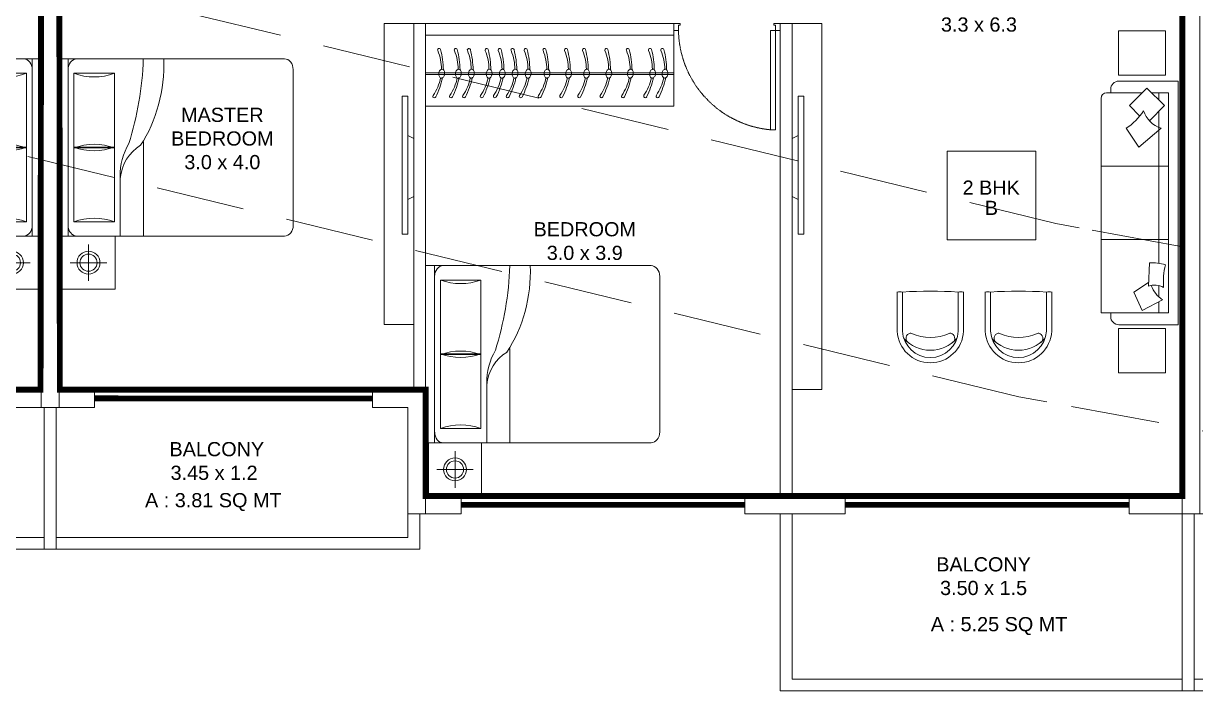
# Model space of a CAD drawing. Header units: inches. Extents: x 27644242 to 29761523, y -859349 to 216979.
# Drawn here: x 29211804 to 29221717, y -566424 to -560693 of the extents above; entities that cross this region are included whole.
import ezdxf

# ---------------------------------------------------------------- set-up
doc = ezdxf.new("R2010")
doc.units = ezdxf.units.IN
doc.header["$MEASUREMENT"] = 0
doc.set_wipeout_variables(frame=1)
for name, pattern in [('01-Xref Col Podium Lvl-1$0$HIDDEN', [0.375, 0.25, -0.125]), ('DASHED', [0.75, 0.5, -0.25]), ('DASHED2', [0.375, 0.25, -0.125]), ('HIDDEN', [0.375, 0.25, -0.125])]:
    doc.linetypes.add(name, pattern=pattern)
doc.layers.get('Defpoints').update_dxf_attribs({"color": 8})
for name, color, linetype, lineweight in [('AHC-A-DUCT', 14, 'HIDDEN', 5), ('DOOR', 4, 'Continuous', 0), ('ELEVATION', 40, 'Continuous', 13), ('FURN', 250, 'Continuous', 0), ('RVA Site Boundary', 17, 'Continuous', 15), ('WALL', 7, 'Continuous', 20), ('WINDOW', 162, 'Continuous', 13)]:
    doc.layers.add(name, color=color, linetype=linetype, lineweight=lineweight)
doc.layers.add('text', color=7, linetype='Continuous')
doc.styles.add('AMITS', font='arial.ttf')

# ---------------------------------------------------------------- blocks, each defined once
blk = doc.blocks.new('A$C700F438C')
at = {"layer": 'FURN', "color": 8, "extrusion": (-6.65399e-08, 5.27913e-08, 1)}
for p, q in [((0.0734, 1.5, 0), (1.8303, 1.5001, 0)), ((1.98, 1.5001, 0), (1.53, 1.5001, 0)), ((1.98, 1.5001, 0), (1.53, 1.5001, 0)), ((1.98, 1.5001, 0), (1.53, 1.5001, 0)), ((1.9038, 1.5001, 0), (1.9039, 0.0001, 0)), ((0.0001, 0.0914, 0), (0, 1.4086, 0)), ((1.8548, 1.3782, 0), (1.5121, 1.3782, 0)), ((1.5121, 1.3782, 0), (1.5121, 0.7466, 0)), ((1.8548, 0.7466, 0), (1.8548, 1.3782, 0)), ((1.2673, 0.799, 0), (1.2673, 0.0001, 0)), ((1.5121, 0.122, 0), (1.5121, 0.7536, 0)), ((1.5121, 0.7536, 0), (1.8548, 0.7536, 0)), ((1.5121, 0.7466, 0), (1.8548, 0.7466, 0)), ((1.8548, 0.7536, 0), (1.8549, 0.122, 0)), ((1.4632, 0.503, 0), (1.4632, 0.0001, 0)), ((1.8549, 0.122, 0), (1.5121, 0.122, 0)), ((1.8304, 0.0001, 0), (0.0735, 0, 0)), ((1.9039, 0.0001, 0), (1.9801, 0.0001, 0))]:
    blk.add_line(p, q, dxfattribs=at)
at = {"layer": 'FURN', "linetype": 'Continuous', "lineweight": 0, "extrusion": (-6.65399e-08, 5.27913e-08, 1)}
blk.add_line((1.8304, 0.0001, 0), (1.9174, 0.0001, 0), dxfattribs=at)
at = {"layer": 'FURN', "color": 8, "extrusion": (6.65399e-08, -5.27913e-08, -1)}
for centre, major_axis, ratio, start_param, end_param in [((0.0735, 1.4086, 0), (0, -0.0914, 0), 0.803207, 1.570796, 3.141593), ((1.9589, 1.4544, 0), (0, -1.0771, 0), 0.803207, 0.880587, 1.613256), ((3.067, 1.6025, 0), (0.0001, -2.243, 0), 0.803207, 1.197175, 1.525138), ((1.8304, 1.4087, 0), (0, -0.0914, 0), 0.803207, 3.141593, 4.712389), ((1.6834, 2.1097, 0), (0, -0.762, 0), 0.803207, -0.283794, 0.283794), ((0.6693, 0.0845, 0), (-0.7051, -0.6147, 0), 0.604617, 2.952061, 3.536756), ((-0.0315, 0.1903, 0), (-1.467, -0.4936, 0), 0.581007, 3.019706, 3.343381), ((1.6835, 0.0151, 0), (0, -0.762, 0), 0.803207, 2.857799, 3.425387), ((0.0735, 0.0914, 0), (0, -0.0914, 0), 0.803207, 0, 1.570796), ((1.8304, 0.0915, 0), (0, -0.0914, 0), 0.803207, -1.570796, 0)]:
    blk.add_ellipse(centre, major_axis=major_axis, ratio=ratio, start_param=start_param, end_param=end_param, dxfattribs=at)
at = {"layer": 'FURN', "color": 8, "extrusion": (-6.65399e-08, 5.27913e-08, 1)}
for centre, start_param, end_param in [((1.6835, 1.4851, 0), -0.283794, 0.283794), ((1.6835, -0.6096, 0), 2.857799, 3.425387)]:
    blk.add_ellipse(centre, major_axis=(0, -0.762, 0), ratio=0.803207, start_param=start_param, end_param=end_param, dxfattribs=at)
blk = doc.blocks.new('BEDROOM')
at = {"layer": 'FURN', "linetype": 'Continuous', "extrusion": (-5.00305e-08, -8.66553e-08, 1)}
for p, q in [((1066.1, 501.3, 0), (1066.1, 192.6, 0)), ((911.7, 347, 0), (1220.4, 347, 0))]:
    blk.add_line(p, q, dxfattribs=at)
at = {"layer": 'FURN', "ltscale": 500}
blk.add_line((1314.6, 122.1, 0), (1315.2, -1377.9, 0), dxfattribs=at)
at = {"layer": 'FURN', "ltscale": 0.05, "extrusion": (-5.00305e-08, -8.66553e-08, 1), "elevation": 0}
blk.add_lwpolyline([(1291.1, 122), (841.1, 122), (841.1, 572), (1291.1, 572)], close=True, dxfattribs=at)
at = {"layer": 'FURN', "linetype": 'Continuous', "extrusion": (-5.00305e-08, -8.66553e-08, 1)}
for radius in [97, 72.8]:
    blk.add_circle((1066.1, 347, 0), radius, dxfattribs=at)
at = {"layer": 'FURN', "extrusion": (-3.01072e-07, 1.30707e-07, 1), "xscale": -1000.000000000015, "yscale": 1000.000000000015, "zscale": 1000.000000000007, "rotation": 180.0236273616612}
blk.add_blockref('A$C700F438C', (-665.5, 121.4, 0), dxfattribs=at)
blk = doc.blocks.new('SALE 4')
at = {"layer": 'Defpoints', "ltscale": 500, "const_width": 50}
blk.add_lwpolyline([(-2699.9, 6778.6), (-2699.9, 4528.5), (-2549.9, 4528.5), (-2549.9, 4628.5), (-1249.7, 4628.5), (-1249.7, 3178.7), (350.1, 3178.7), (350.1, 4628.5), (2750.1, 4628.5), (2743.2, -821.9), (-350.4, -820.7), (-349.9, -1721.5), (-3349.9, -1721.5), (-3349.9, -1721.5), (-6749.9, -1721.5), (-6749.9, 6778.5), (-2699.9, 6778.6)], dxfattribs=at)
at = {"layer": 'ELEVATION', "ltscale": 500}
for points in [[(-299.9, -1871.5), (-299.9, -2171.6), (2875.1, -2171.6), (2875.1, -971.6)], [(-199.9, -1871.5), (-199.9, -2071.6), (2775.1, -2071.6), (2775.1, -971.6)]]:
    blk.add_lwpolyline(points, dxfattribs=at)
at = {"layer": 'WALL', "ltscale": 500}
for points in [[(2900.1, -971.2), (2750.1, -971.2), (2750.1, 4778.5), (2900.1, 4778.5)], [(2450.1, -971.2), (2450.1, -820.9), (2750.1, -821.3), (2750.1, -971.2)]]:
    blk.add_lwpolyline(points, close=True, dxfattribs=at)
at = {"layer": 'FURN', "ltscale": 500, "xscale": -1, "rotation": 180}
blk.add_blockref('BEDROOM', (1434.9, 600.3, 0), dxfattribs=at)
blk = doc.blocks.new('SALE 5')
at = {"layer": 'ELEVATION', "ltscale": 500, "elevation": 0}
for points in [[(-4562.7, -1749.4), (-4562.7, -3249.5), (-662.7, -3249.5), (-662.7, -1749.4)], [(-4462.7, -1749.4), (-4462.7, -3149.5), (-762.7, -3149.5), (-762.7, -1749.4)]]:
    blk.add_lwpolyline(points, dxfattribs=at)
at = {"layer": 'WALL'}
for p, q in [((-4562.7, 7050.6, 0), (-4562.7, -1749.4, 0)), ((-4562.7, -1749.4, 0), (-3962.7, -1749.4, 0))]:
    blk.add_line(p, q, dxfattribs=at)
blk = doc.blocks.new('DNDNDNNDDN')
at = {"layer": 'FURN', "extrusion": (9.36485e-09, 6.40542e-09, 1)}
blk.add_line((172.5, 832.8, 0), (172.7, 232.8, 0), dxfattribs=at)
at = {"layer": 'FURN'}
for p, q in [((2272.7, 832.8, 0), (172.5, 832.8, 0)), ((2272.5, 833.3, 0), (2272.7, 232.8, 0)), ((2272.6, 564.4, 0), (173.5, 563.9, 0)), ((2272.6, 552.4, 0), (173.5, 551.9, 0)), ((2272.7, 232.8, 0), (172.7, 232.8, 0))]:
    blk.add_line(p, q, dxfattribs=at)
at = {"layer": 'FURN', "extrusion": (9.36485e-09, 6.40542e-09, 1)}
for points in [[(244.1, 519.7, 0.144333), (253, 521.4, 0.107177), (262.4, 529, 0.077818), (268.7, 540.2, 0.065016), (272.2, 555.1, 0.065016), (271.8, 570.3, 0.077818), (267.9, 582.5, 0.107177), (260.3, 591.9, 0.144333), (251.9, 595.4, 0.144333), (243, 593.7, 0.107177), (233.6, 586.1, 0.077818), (227.2, 574.9, 0.065016), (223.7, 560.1, 0.065016), (224.1, 544.8, 0.077818), (228.1, 532.6, 0.107177), (235.7, 523.2, 0.144333)], [(348.6, 519.8, 0.144333), (357.5, 521.4, 0.107177), (366.9, 529.1, 0.077818), (373.2, 540.2, 0.065016), (376.7, 555.1, 0.065016), (376.3, 570.4, 0.077818), (372.4, 582.6, 0.107177), (364.8, 592, 0.144333), (356.4, 595.4, 0.144333), (347.5, 593.8, 0.107177), (338.1, 586.1, 0.077818), (331.7, 575, 0.065016), (328.2, 560.1, 0.065016), (328.6, 544.8, 0.077818), (332.6, 532.6, 0.107177), (340.2, 523.2, 0.144333)], [(536.6, 519.9, 0.144333), (545.5, 521.5, 0.107177), (554.9, 529.2, 0.077818), (561.2, 540.3, 0.065016), (564.7, 555.2, 0.065016), (564.3, 570.5, 0.077818), (560.4, 582.7, 0.107177), (552.8, 592.1, 0.144333), (544.4, 595.5, 0.144333), (535.5, 593.8, 0.107177), (526.1, 586.2, 0.077818), (519.7, 575.1, 0.065016), (516.2, 560.2, 0.065016), (516.6, 544.9, 0.077818), (520.6, 532.7, 0.107177), (528.2, 523.3, 0.144333)], [(718.8, 519.9, 0.144333), (727.8, 521.6, 0.107177), (737.1, 529.2, 0.077818), (743.5, 540.4, 0.065016), (747, 555.3, 0.065016), (746.6, 570.6, 0.077818), (742.6, 582.7, 0.107177), (735, 592.1, 0.144333), (726.6, 595.6, 0.144333), (717.7, 593.9, 0.107177), (708.3, 586.3, 0.077818), (702, 575.2, 0.065016), (698.5, 560.3, 0.065016), (698.9, 545, 0.077818), (702.8, 532.8, 0.107177), (710.4, 523.4, 0.144333)], [(907.1, 520, 0.144333), (916, 521.7, 0.107177), (925.4, 529.3, 0.077818), (931.7, 540.5, 0.065016), (935.2, 555.3, 0.065016), (934.8, 570.6, 0.077818), (930.9, 582.8, 0.107177), (923.3, 592.2, 0.144333), (914.9, 595.7, 0.144333), (906, 594, 0.107177), (896.6, 586.4, 0.077818), (890.2, 575.2, 0.065016), (886.7, 560.3, 0.065016), (887.1, 545.1, 0.077818), (891.1, 532.9, 0.107177), (898.7, 523.5, 0.144333)], [(1059.3, 520.1, 0.144333), (1068.3, 521.7, 0.107177), (1077.6, 529.4, 0.077818), (1084, 540.5, 0.065016), (1087.5, 555.4, 0.065016), (1087.1, 570.7, 0.077818), (1083.1, 582.9, 0.107177), (1075.5, 592.3, 0.144333), (1067.1, 595.7, 0.144333), (1058.2, 594.1, 0.107177), (1048.8, 586.4, 0.077818), (1042.5, 575.3, 0.065016), (1039, 560.4, 0.065016), (1039.4, 545.1, 0.077818), (1043.3, 532.9, 0.107177), (1050.9, 523.5, 0.144333)], [(1241.6, 520.2, 0.144333), (1250.5, 521.8, 0.107177), (1259.9, 529.5, 0.077818), (1266.2, 540.6, 0.065016), (1269.7, 555.5, 0.065016), (1269.3, 570.8, 0.077818), (1265.4, 583, 0.107177), (1257.8, 592.4, 0.144333), (1249.4, 595.8, 0.144333), (1240.5, 594.2, 0.107177), (1231.1, 586.5, 0.077818), (1224.7, 575.4, 0.065016), (1221.2, 560.5, 0.065016), (1221.6, 545.2, 0.077818), (1225.6, 533, 0.107177), (1233.2, 523.6, 0.144333)], [(1401, 520.2, 0.144333), (1409.9, 521.9, 0.107177), (1419.2, 529.5, 0.077818), (1425.6, 540.7, 0.065016), (1429.1, 555.6, 0.065016), (1428.7, 570.9, 0.077818), (1424.8, 583, 0.107177), (1417.1, 592.4, 0.144333), (1408.7, 595.9, 0.144333), (1399.8, 594.2, 0.107177), (1390.4, 586.6, 0.077818), (1384.1, 575.4, 0.065016), (1380.6, 560.6, 0.065016), (1381, 545.3, 0.077818), (1384.9, 533.1, 0.107177), (1392.6, 523.7, 0.144333)], [(1511.5, 520.3, 0.144333), (1520.5, 521.9, 0.107177), (1529.8, 529.6, 0.077818), (1536.2, 540.7, 0.065016), (1539.7, 555.6, 0.065016), (1539.3, 570.9, 0.077818), (1535.3, 583.1, 0.107177), (1527.7, 592.5, 0.144333), (1519.3, 595.9, 0.144333), (1510.4, 594.3, 0.107177), (1501, 586.6, 0.077818), (1494.7, 575.5, 0.065016), (1491.2, 560.6, 0.065016), (1491.6, 545.3, 0.077818), (1495.5, 533.1, 0.107177), (1503.1, 523.7, 0.144333)], [(1620.3, 520.3, 0.144333), (1629.2, 522, 0.107177), (1638.6, 529.6, 0.077818), (1645, 540.8, 0.065016), (1648.5, 555.7, 0.065016), (1648.1, 571, 0.077818), (1644.1, 583.1, 0.107177), (1636.5, 592.5, 0.144333), (1628.1, 596, 0.144333), (1619.2, 594.3, 0.107177), (1609.8, 586.7, 0.077818), (1603.5, 575.5, 0.065016), (1600, 560.7, 0.065016), (1600.4, 545.4, 0.077818), (1604.3, 533.2, 0.107177), (1611.9, 523.8, 0.144333)], [(1730.9, 520.4, 0.144333), (1739.8, 522, 0.107177), (1749.2, 529.7, 0.077818), (1755.5, 540.8, 0.065016), (1759.1, 555.7, 0.065016), (1758.6, 571, 0.077818), (1754.7, 583.2, 0.107177), (1747.1, 592.6, 0.144333), (1738.7, 596, 0.144333), (1729.8, 594.4, 0.107177), (1720.4, 586.7, 0.077818), (1714.1, 575.6, 0.065016), (1710.5, 560.7, 0.065016), (1711, 545.4, 0.077818), (1714.9, 533.2, 0.107177), (1722.5, 523.8, 0.144333)], [(1880.8, 520.3, 0.144333), (1889.7, 522, 0.107177), (1899.1, 529.6, 0.077818), (1905.5, 540.8, 0.065016), (1909, 555.7, 0.065016), (1908.6, 571, 0.077818), (1904.6, 583.1, 0.107177), (1897, 592.5, 0.144333), (1888.6, 596, 0.144333), (1879.7, 594.3, 0.107177), (1870.3, 586.7, 0.077818), (1864, 575.5, 0.065016), (1860.5, 560.7, 0.065016), (1860.9, 545.4, 0.077818), (1864.8, 533.2, 0.107177), (1872.4, 523.8, 0.144333)], [(1991.4, 520.4, 0.144333), (2000.3, 522, 0.107177), (2009.7, 529.7, 0.077818), (2016, 540.8, 0.065016), (2019.6, 555.7, 0.065016), (2019.1, 571, 0.077818), (2015.2, 583.2, 0.107177), (2007.6, 592.6, 0.144333), (1999.2, 596, 0.144333), (1990.3, 594.4, 0.107177), (1980.9, 586.7, 0.077818), (1974.6, 575.6, 0.065016), (1971, 560.7, 0.065016), (1971.5, 545.4, 0.077818), (1975.4, 533.2, 0.107177), (1983, 523.8, 0.144333)], [(2132.3, 520.3, 0.144333), (2141.2, 522, 0.107177), (2150.6, 529.6, 0.077818), (2157, 540.8, 0.065016), (2160.5, 555.7, 0.065016), (2160.1, 571, 0.077818), (2156.1, 583.1, 0.107177), (2148.5, 592.5, 0.144333), (2140.1, 596, 0.144333), (2131.2, 594.3, 0.107177), (2121.8, 586.7, 0.077818), (2115.5, 575.5, 0.065016), (2112, 560.7, 0.065016), (2112.4, 545.4, 0.077818), (2116.3, 533.2, 0.107177), (2123.9, 523.8, 0.144333)]]:
    blk.add_lwpolyline(points, format="xyb", close=True, dxfattribs=at)
for points in [[(233.8, 524.9, 0.057952), (257, 354.2, 1.08017), (281.9, 362.7, -0.102886), (250, 520.2, -0.821198)], [(338.3, 524.9, 0.057952), (361.5, 354.3, 1.08017), (386.4, 362.8, -0.102886), (354.5, 520.3, -0.821198)], [(526.3, 525, 0.057952), (549.5, 354.4, 1.08017), (574.4, 362.9, -0.102886), (542.5, 520.3, -0.821198)], [(708.5, 525.1, 0.057952), (731.8, 354.5, 1.08017), (756.7, 362.9, -0.102886), (724.7, 520.4, -0.821198)], [(896.8, 525.2, 0.057952), (920, 354.5, 1.08017), (944.9, 363, -0.102886), (913, 520.5, -0.821198)], [(1049, 525.2, 0.057952), (1072.2, 354.6, 1.08017), (1097.2, 363.1, -0.102886), (1065.2, 520.6, -0.821198)], [(1231.3, 525.3, 0.057952), (1254.5, 354.7, 1.08017), (1279.4, 363.2, -0.102886), (1247.5, 520.7, -0.821198)], [(1390.6, 525.4, 0.057952), (1413.9, 354.8, 1.08017), (1438.8, 363.2, -0.102886), (1406.9, 520.7, -0.821198)], [(1501.2, 525.4, 0.057952), (1524.5, 354.8, 1.08017), (1549.4, 363.3, -0.102886), (1517.4, 520.8, -0.821198)], [(1610, 525.5, 0.057952), (1633.2, 354.8, 1.08017), (1658.2, 363.3, -0.102886), (1626.2, 520.8, -0.821198)], [(1720.6, 525.5, 0.057952), (1743.8, 354.9, 1.08017), (1768.7, 363.4, -0.102886), (1736.8, 520.9, -0.821198)], [(1870.5, 525.5, 0.057952), (1893.7, 354.8, 1.08017), (1918.7, 363.3, -0.102886), (1886.7, 520.8, -0.821198)], [(1981.1, 525.5, 0.057952), (2004.3, 354.9, 1.08017), (2029.2, 363.4, -0.102886), (1997.3, 520.9, -0.821198)], [(2122, 525.5, 0.057952), (2145.2, 354.8, 1.08017), (2170.2, 363.3, -0.102886), (2138.2, 520.8, -0.821198)]]:
    blk.add_lwpolyline(points, format="xyb", dxfattribs=at)
for centre, radius, start, end in [((967.3, 426.3, 0), 745.3, 153.84974, 167.11662), ((644.3, 515.2, 0), 394.6, 145.02139, 168.51845), ((310.1, 748.9, 0), 13.2, 325.02116, 153.84954), ((1071.8, 426.3, 0), 745.3, 153.84974, 167.11662), ((748.8, 515.2, 0), 394.6, 145.02139, 168.51845), ((414.6, 749, 0), 13.2, 325.02116, 153.84954), ((1259.8, 426.4, 0), 745.3, 153.84974, 167.11662), ((936.8, 515.3, 0), 394.6, 145.02139, 168.51845), ((602.6, 749.1, 0), 13.2, 325.02116, 153.84954), ((1442, 426.5, 0), 745.3, 153.84974, 167.11662), ((1119, 515.4, 0), 394.6, 145.02139, 168.51845), ((784.9, 749.1, 0), 13.2, 325.02116, 153.84954), ((1630.3, 426.6, 0), 745.3, 153.84974, 167.11662), ((1307.3, 515.4, 0), 394.6, 145.02139, 168.51845), ((973.1, 749.2, 0), 13.2, 325.02116, 153.84954), ((1782.5, 426.6, 0), 745.3, 153.84974, 167.11662), ((1459.5, 515.5, 0), 394.6, 145.02139, 168.51845), ((1125.4, 749.3, 0), 13.2, 325.02116, 153.84954), ((1964.8, 426.7, 0), 745.3, 153.84974, 167.11662), ((1641.8, 515.6, 0), 394.6, 145.02139, 168.51845), ((1307.6, 749.4, 0), 13.2, 325.02116, 153.84954), ((2124.1, 426.8, 0), 745.3, 153.84974, 167.11662), ((1801.1, 515.7, 0), 394.6, 145.02139, 168.51845), ((1467, 749.4, 0), 13.2, 325.02116, 153.84954), ((2234.7, 426.8, 0), 745.3, 153.84974, 167.11662), ((1911.7, 515.7, 0), 394.6, 145.02139, 168.51845), ((1577.6, 749.5, 0), 13.2, 325.02116, 153.84954), ((2343.5, 426.9, 0), 745.3, 153.84974, 167.11662), ((2020.5, 515.8, 0), 394.6, 145.02139, 168.51845), ((1686.4, 749.5, 0), 13.2, 325.02116, 153.84954), ((2454.1, 426.9, 0), 745.3, 153.84974, 167.11662), ((2131.1, 515.8, 0), 394.6, 145.02139, 168.51845), ((1796.9, 749.6, 0), 13.2, 325.02116, 153.84954), ((2604, 426.9, 0), 745.3, 153.84974, 167.11662), ((2281, 515.8, 0), 394.6, 145.02139, 168.51845), ((1946.9, 749.5, 0), 13.2, 325.02116, 153.84954), ((2714.6, 426.9, 0), 745.3, 153.84974, 167.11662), ((2391.6, 515.8, 0), 394.6, 145.02139, 168.51845), ((2057.4, 749.6, 0), 13.2, 325.02116, 153.84954), ((2855.5, 426.9, 0), 745.3, 153.84974, 167.11662), ((2532.5, 515.8, 0), 394.6, 145.02139, 168.51845), ((2198.4, 749.5, 0), 13.2, 325.02116, 153.84954)]:
    blk.add_arc(centre, radius, start, end, dxfattribs=at)
blk = doc.blocks.new('TVVVV')
at = {"layer": 'FURN', "ltscale": 1000, "elevation": 0}
blk.add_lwpolyline([(-129.9, 740.3), (-82, 740.3), (-82, -428.6), (-129.9, -428.6)], close=True, dxfattribs=at)
for points in [[(-129.9, 446.7), (-178.7, 422)], [(-129.9, -95.7), (-178.7, -71)]]:
    blk.add_lwpolyline(points, dxfattribs=at)
blk = doc.blocks.new('DOOR_750')
at = {"layer": 'DOOR'}
for points in [[(-70, 50), (-32.5, 50), (-32.5, 750), (-70, 750)], [(-750, 50), (-717.5, 50), (-717.5, 12.5), (-705, 12.5), (-705, 0), (-750, 0)], [(0, 50), (-32.5, 50), (-32.5, 12.5), (-45, 12.5), (-45, 0), (0, 0)]]:
    blk.add_lwpolyline(points, close=True, dxfattribs=at)
at = {"layer": 'DOOR', "linetype": 'DASHED', "ltscale": 10}
blk.add_arc((-2.4, 38), 715.2, 95.4221, 179.04025, dxfattribs=at)
blk = doc.blocks.new('sofasaaaaaaaaaaa')
at = {"color": 0, "linetype": 'ByBlock'}
for p, q in [((-352.1, 709.7), (-322, 709.7)), ((-322, 709.7), (-322, 744.7)), ((-322, 709.7), (-322, 443.7)), ((-275.4, 791.2), (1540.6, 791.2)), ((298.9, 791.2), (298.9, 220.8)), ((919.7, 791.2), (919.7, 220.8)), ((1540.6, 791.2), (1540.6, 220.8)), ((1540.6, 709.7), (1570.7, 709.7)), ((1540.6, 424.5), (1540.6, 709.7)), ((-422, 139.3), (-422, 639.9)), ((1640.6, 639.9), (1640.6, 139.3)), ((-214.4, 551.3), (-362.5, 403.1)), ((-125.9, 462.8), (-214.4, 551.3)), ((137.3, 470.5), (-22.2, 579.5)), ((1283.3, 389.1), (1365.5, 514.1)), ((1365.5, 514.1), (1521.5, 442.3)), ((-362.5, 403.1), (-214.4, 254.9)), ((-22.2, 283.2), (137.3, 470.5)), ((1521.5, 442.3), (1429.8, 270.3)), ((-322, 362.5), (-322, 220.8)), ((-261.7, 302.3), (-322, 302.3)), ((-214.4, 254.9), (-86.6, 382.7)), ((1120.5, 302.3), (-167, 302.3)), ((1117.7, 382), (1313.9, 390.4)), ((1405.4, 302.3), (1309.9, 302.3)), ((1540.6, 302.3), (1446.8, 302.3)), ((-322, 220.8), (1540.6, 220.8)), ((1640.6, 139.3), (-422, 139.3))]:
    blk.add_line(p, q, dxfattribs=at)
for centre, radius, start, end in [((-352.1, 639.9), 69.8, 90, 180), ((-275.4, 744.7), 46.6, 90, 180), ((1570.7, 639.9), 69.8, 0, 90), ((-415.4, 824.5), 463.3, 301.93011, 328.06989), ((-242.2, 211.4), 231.4, 18.07851, 71.92149), ((1464.8, 354.2), 348.2, 175.41548, 198.06974), ((1460, 339.6), 154.7, 160.8325, 209.92347), ((1234.2, 146.5), 231.5, 32.33007, 71.50567), ((1279.8, -337.5), 601.7, 85.59898, 104.04019)]:
    blk.add_arc(centre, radius, start, end, dxfattribs=at)
blk = doc.blocks.new('cha-1')
at = {"color": 0, "linetype": 'ByBlock'}
for points in [[(375, 10), (375, 453, 0.950858), (-375, 453), (-375, 10)], [(315, 11), (315, 452, 0.946504), (-315, 452), (-315, 11)]]:
    blk.add_lwpolyline(points, format="xyb", dxfattribs=at)
for centre, radius, start, end in [((0, 263), 405, 42.4573, 137.5427), ((-217, 533), 58.2, 126.2045, 258.1486), ((217, 533), 58.2, 281.8514, 53.7955), ((-224, 501), 25, 258.1486, 294.8492), ((0, 17), 508, 65.1508, 114.8492), ((224, 501), 25, 245.1508, 281.8514), ((-347, 125), 118, 256.2867, 285.6904), ((0, 4466), 4466, 265.9551, 274.0449), ((347, 125), 118, 254.3096, 283.7133)]:
    blk.add_arc(centre, radius, start, end, dxfattribs=at)

msp = doc.modelspace()

# ---------------------------------------------------------------- linework, layer by layer
at = {"layer": 'FURN', "ltscale": 500}
for points in [[(29215105.1, -563241.5), (29214855.1, -563241.5), (29214855, -560692.7), (29215105, -560692.7)], [(29218306.7, -563792.7), (29218556.7, -563792.7), (29218556.7, -560692.7), (29218306.7, -560692.7)]]:
    msp.add_lwpolyline(points, close=True, dxfattribs=at)
at = {"layer": 'FURN', "ltscale": 500, "elevation": 0}
for points in [[(29221464.6, -560754.7), (29221064.6, -560754.7), (29221064.6, -561129.7), (29221464.6, -561129.7)], [(29221464.6, -563649.6), (29221064.6, -563649.6), (29221064.6, -563274.6), (29221464.6, -563274.6)]]:
    msp.add_lwpolyline(points, close=True, dxfattribs=at)
at = {"layer": 'FURN', "ltscale": 1000}
msp.add_lwpolyline([(29219617.1, -562525), (29220367.1, -562525), (29220367.1, -561775), (29219617.1, -561775)], close=True, dxfattribs=at)
at = {"layer": 'WALL', "ltscale": 500}
for p, q in [((29215055, -563942.6), (29215055, -564842.7)), ((29215055, -564842.7), (29215255, -564842.7))]:
    msp.add_line(p, q, dxfattribs=at)
for points in [[(29215205, -560692.7), (29215105, -560692.7), (29215105, -563792.6), (29215205, -563792.6)], [(29217305, -560792.7), (29217305, -560692.7), (29215205, -560692.7), (29215205, -560792.7)], [(29218305, -560692.7), (29218205, -560692.7), (29218205, -564692.7), (29218305, -564692.7)], [(29215505, -564842.7), (29215505, -564692.7), (29215205, -564692.7), (29215205, -564842.7)], [(29218755, -564842.7), (29218755, -564692.7), (29217905, -564692.7), (29217905, -564842.7)]]:
    msp.add_lwpolyline(points, close=True, dxfattribs=at)
for points in [[(29215205.1, -563792.6), (29214755.1, -563792.6), (29214755.1, -563942.6), (29215055.1, -563942.6)], [(29215205, -564842.7), (29215205, -563792.6)]]:
    msp.add_lwpolyline(points, dxfattribs=at)
at = {"layer": 'WINDOW', "ltscale": 500, "const_width": 50}
for points in [[(29214755, -563867.6), (29212405, -563867.1)], [(29215505, -564767.7), (29217905, -564767.7)], [(29221155, -564767.7), (29218755, -564767.7)]]:
    msp.add_lwpolyline(points, dxfattribs=at)

# ---------------------------------------------------------------- block references
at = {"layer": 'AHC-A-DUCT', "linetype": 'DASHED2', "ltscale": 1000}
msp.add_blockref('SALE 5', (29226167.6, -563093.3, 0), dxfattribs=at)
at = {"layer": 'DOOR', "xscale": -1.200000000020023, "yscale": 1.200000000020023, "zscale": 1.200000000020023, "rotation": 180}
msp.add_blockref('DOOR_750', (29218205, -560692.7), dxfattribs=at)
at = {"layer": 'ELEVATION', "ltscale": 500}
msp.add_blockref('SALE 4', (29209204.9, -562971.3), dxfattribs=at)
at = {"layer": 'FURN', "ltscale": 1000, "rotation": 180}
for name, p in [('DNDNDNNDDN', (29217477.7, -560559.9, 0)), ('TVVVV', (29214926.3, -561736.9, 0))]:
    msp.add_blockref(name, p, dxfattribs=at)
at = {"layer": 'FURN', "ltscale": 1000, "xscale": -1, "rotation": 180}
msp.add_blockref('TVVVV', (29218485.3, -561736.9, 0), dxfattribs=at)
at = {"layer": 'FURN', "ltscale": 500, "rotation": 180}
msp.add_blockref('BEDROOM', (29216520.2, -564121, 0), dxfattribs=at)

# ---------------------------------------------------------------- texts
at = {"layer": 'text', "ltscale": 100, "char_height": 120, "width": 1715.235, "style": 'AMITS'}
for s, insert, attachment_point in [('\\pxqc;LIVING /DINING\\P3.3 x 6.3', (29220743.1, -560442), 3), ('\\pxqc;MASTER \\PBEDROOM\\P3.0 x 4.0', (29214343.5, -561406.4), 3), ('\\pxqc;BEDROOM\\P3.0 x 3.9', (29217409, -562374.7, 0), 3), ('\\pxqc; BALCONY\\P3.45 x 1.2', (29212558.4, -564236.2), 1), ('\\pxqc;A : 3.81 SQ MT', (29212552, -564668.2), 1), ('\\pxqc;BALCONY\\P3.50 x 1.5', (29220782.2, -565211.1), 3), ('\\pxqc;A : 5.25 SQ MT', (29219198.3, -565717.7), 1)]:
    msp.add_mtext(s, dxfattribs=dict(at, insert=insert, attachment_point=attachment_point))
at = {"layer": 'text', "color": 1, "ltscale": 100, "char_height": 120, "width": 1715.235, "attachment_point": 7, "style": 'AMITS'}
for s, insert in [('\\pxqc;2 BHK', (29219131.4, -562142.4)), ('\\pxqc;B', (29219132.7, -562314))]:
    msp.add_mtext(s, dxfattribs=dict(at, insert=insert))

# ---------------------------------------------------------------- next in the draw order: linework, layer by layer
at = {"layer": 'Defpoints', "ltscale": 500, "const_width": 50}
msp.add_lwpolyline([(29217555, -556192.7), (29217555, -558442.7), (29217405, -558442.7), (29217405, -558342.7), (29216104.8, -558342.7), (29216104.8, -559792.6), (29214505, -559792.6), (29214505, -558342.8), (29212105, -558342.8), (29212111.8, -563793.2), (29215205.5, -563791.9), (29215205, -564692.7), (29218205, -564692.7), (29218205, -564692.7), (29221605, -564692.7), (29221605, -556192.7), (29217555, -556192.7)], dxfattribs=at)
at = {"layer": 'ELEVATION', "ltscale": 500}
for points in [[(29215155, -564842.7), (29215155, -565142.8), (29211980, -565142.8), (29211980, -563942.8)], [(29215055, -564842.7), (29215055, -565042.8), (29212080, -565042.8), (29212080, -563942.8)], [(29218205, -564842.7), (29218205, -566342.8), (29221705, -566342.8), (29221705, -564842.7)], [(29218305, -564842.7), (29218305, -566242.8), (29221605, -566242.8), (29221605, -564842.7)]]:
    msp.add_lwpolyline(points, dxfattribs=at)
at = {"layer": 'RVA Site Boundary', "color": 252, "linetype": '01-Xref Col Podium Lvl-1$0$HIDDEN', "ltscale": 3000}
for points in [[(29231312, -549025.5), (29232593.5, -553810.5), (29232809, -554593.2), (29230679.7, -558519.2), (29233721.9, -561379.8), (29233857.3, -565592.2), (29233201.3, -566975.4), (29232989.8, -566957), (29225919.7, -566343), (29223927.3, -566088.3), (29223618.3, -564480.6), (29220459.5, -563897), (29220222.7, -563853.2), (29211095.5, -561637.6), (29205394.3, -563466), (29204079.9, -563809.2), (29198121.3, -563642.6), (29192206.9, -563837.4), (29191488.7, -563902.8), (29184187.3, -564319.7)], [(29229864.4, -549418.7), (29231145.9, -554203.6), (29231202.5, -554409), (29228810, -558820.2), (29232242.6, -562047.8), (29232346.4, -565277.5), (29232292.7, -565390.8), (29226079.8, -564851.2), (29225195.2, -564738.2), (29224898, -563191.7), (29220732.1, -562421.9), (29220536.2, -562385.7), (29211039.3, -560080.4), (29204975.4, -562025.1), (29203907.9, -562303.8), (29198117.6, -562141.9), (29192114.1, -562339.6), (29191377.9, -562406.7), (29184076.5, -562823.6)]]:
    msp.add_lwpolyline(points, dxfattribs=at)
at = {"layer": 'WALL', "ltscale": 500}
for points in [[(29221755, -556042.7), (29221605, -556042.7), (29221605, -564842.7), (29221755, -564842.7)], [(29211955, -563942.5), (29212105, -563942.5), (29212105, -558192.8), (29211955, -558192.8)], [(29212405, -563942.5), (29212405, -563792.1), (29212105, -563792.6), (29212105, -563942.5)], [(29221605, -564842.7), (29221605, -564692.7), (29221155, -564692.7), (29221155, -564842.7)]]:
    msp.add_lwpolyline(points, close=True, dxfattribs=at)

# ---------------------------------------------------------------- next in the draw order: block references
at = {"layer": 'FURN', "ltscale": 500, "rotation": 180}
msp.add_blockref('BEDROOM', (29213420.1, -562371, 0), dxfattribs=at)
at = {"layer": 'FURN', "ltscale": 1000, "xscale": -1, "rotation": 90.00000000000001}
msp.add_blockref('sofasaaaaaaaaaaa', (29221709.3, -561602.4), dxfattribs=at)

# ---------------------------------------------------------------- next in the draw order: block references
at = {"layer": 'FURN', "ltscale": 1000, "xscale": 0.7494972036074088, "yscale": 0.7494972036074088, "zscale": 0.7494972036074088, "rotation": 180}
for p in [(29219474.6, -562958.5), (29220219.4, -562958.5)]:
    msp.add_blockref('cha-1', p, dxfattribs=at)

doc.saveas('drawing.dxf')
